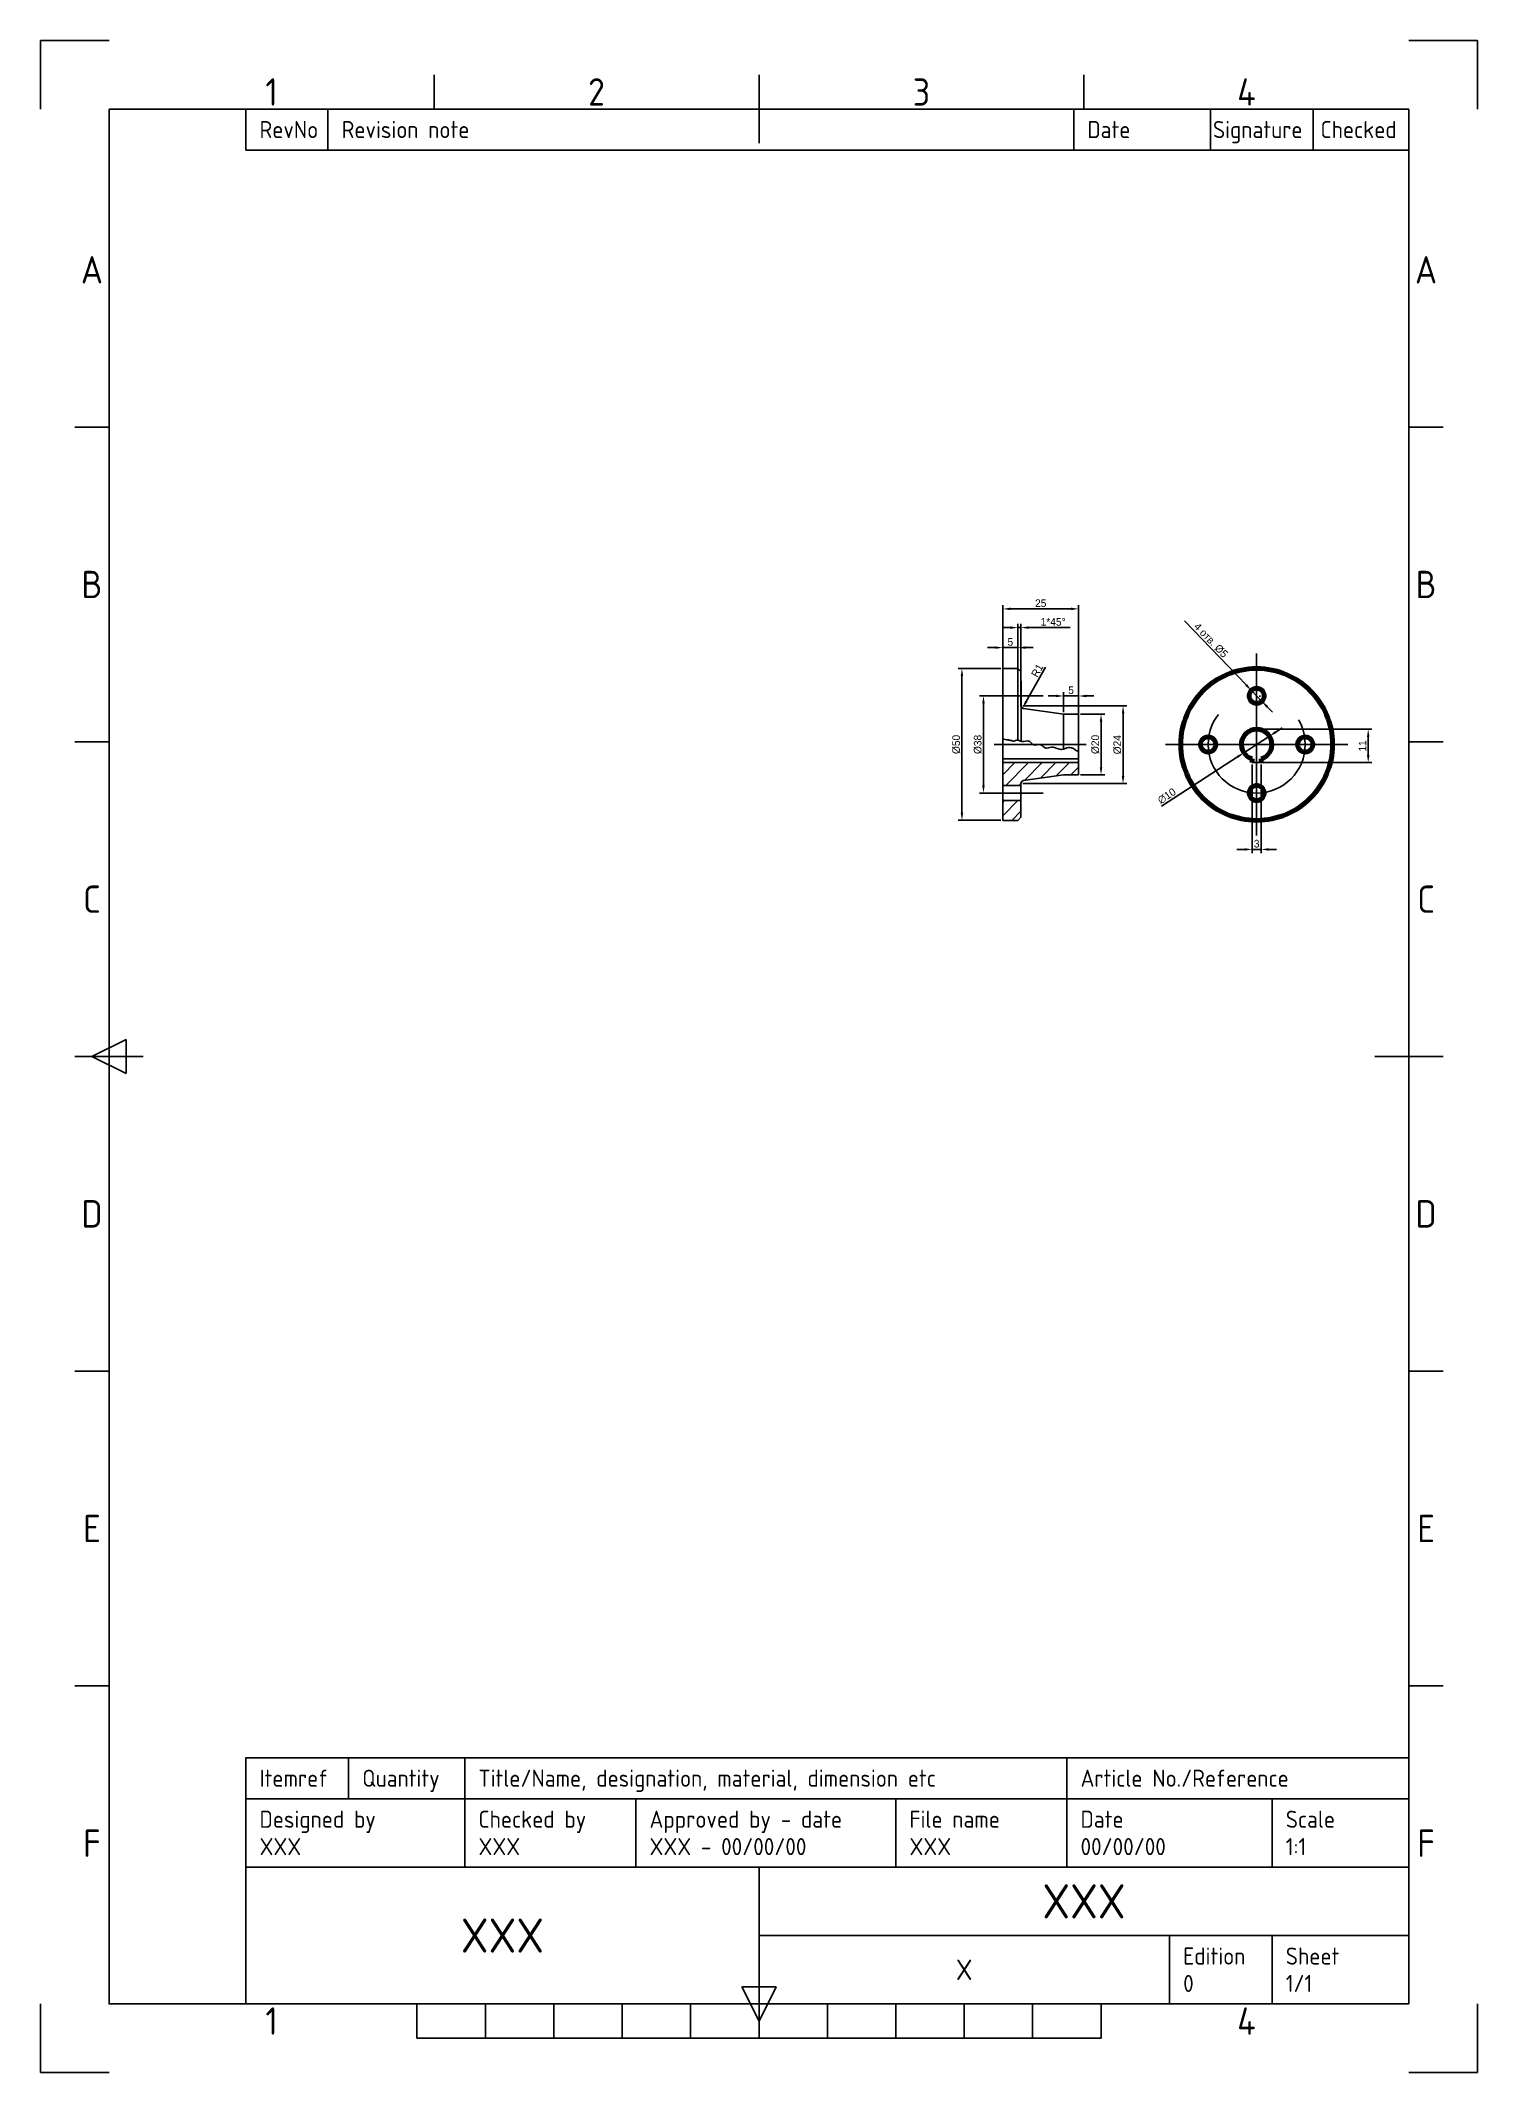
# Paper-space layout 'ISO A4 Title Block (portrait)' of a CAD drawing. Header units: millimetres. Extents: x 0 to 210, y 0 to 297.
# The model-space entities are those that its viewports show. They can reach past a viewport. Long polylines and large blocks are cut down to what shows.
import ezdxf
from ezdxf.enums import TextEntityAlignment as Align

# ---------------------------------------------------------------- set-up
doc = ezdxf.new("R2010")
doc.units = ezdxf.units.MM
doc.linetypes.add('ACAD_ISO10W100', pattern=[18, 12, -3, 0, -3])
for name, color, linetype in [('FRAME 025', 7, 'Continuous'), ('FRAME 050', 6, 'Continuous'), ('FRAME 070', 5, 'Continuous'), ('FRAME 200', 8, 'Continuous'), ('Title Block', 7, 'Continuous'), ('Viewport', 7, 'Continuous')]:
    doc.layers.add(name, color=color, linetype=linetype)
doc.styles.add('ISO Proportional', font='isocp')
doc.dimstyles.new('ISO-25', dxfattribs={"dimtxt": 2.5, "dimasz": 2.5, "dimexe": 1.25, "dimexo": 0.625, "dimtad": 1, "dimtxsty": 'Standard', "dimcen": 2.5, "dimadec": 0, "dimazin": 0, "dimtfac": 1, "dimtmove": 0, "dimatfit": 3, "dimfxl": 1, "dimarcsym": 0})
pattern_1 = [(45, (150.2956, 101.3054), (-2.245064, 2.245064), [])]

# ---------------------------------------------------------------- blocks, each defined once
blk = doc.blocks.new('ISO A4 title block (portrait)')
at = {"layer": 'FRAME 050'}
for p, q in [((57.5, 287), (57.5, 292)), ((105, 282), (105, 292)), ((152.5, 287), (152.5, 292)), ((10, 240.5), (5, 240.5)), ((205, 240.5), (200, 240.5)), ((10, 194.5), (5, 194.5)), ((205, 194.5), (200, 194.5)), ((5, 148.5), (15, 148.5)), ((7.5, 148.5), (12.5, 151)), ((12.5, 146), (7.5, 148.5)), ((12.5, 151), (12.5, 146)), ((195, 148.5), (205, 148.5)), ((10, 102.5), (5, 102.5)), ((205, 102.5), (200, 102.5)), ((10, 56.5), (5, 56.5)), ((205, 56.5), (200, 56.5)), ((105, 10), (105, 15)), ((105, 7.5), (102.5, 12.5)), ((102.5, 12.5), (107.5, 12.5)), ((107.5, 12.5), (105, 7.5)), ((55, 5), (55, 10)), ((65, 5), (65, 10)), ((75, 5), (75, 10)), ((85, 5), (85, 10)), ((95, 5), (95, 10)), ((105, 10), (105, 5)), ((115, 5), (115, 10)), ((125, 5), (125, 10)), ((135, 5), (135, 10)), ((145, 5), (145, 10)), ((155, 5), (155, 10)), ((55, 5), (155, 5))]:
    blk.add_line(p, q, dxfattribs=at)
at = {"layer": 'FRAME 070'}
for p, q in [((10, 287), (10, 10)), ((200, 287), (10, 287)), ((30, 281), (30, 287)), ((42, 281), (42, 287)), ((151, 281), (151, 287)), ((171, 281), (171, 287)), ((186, 281), (186, 287)), ((200, 10), (200, 287)), ((30, 281), (200, 281)), ((30, 46), (200, 46)), ((30, 40), (30, 46)), ((45, 40), (45, 46)), ((62, 40), (62, 46)), ((150, 40), (150, 46)), ((30, 40), (200, 40)), ((30, 10), (30, 40)), ((62, 30), (62, 40)), ((87, 30), (87, 40)), ((125, 30), (125, 40)), ((150, 30), (150, 40)), ((180, 30), (180, 40)), ((30, 30), (200, 30)), ((105, 10), (105, 30)), ((105, 20), (200, 20)), ((165, 10), (165, 20)), ((180, 10), (180, 20)), ((10, 10), (200, 10))]:
    blk.add_line(p, q, dxfattribs=at)
at = {"layer": 'FRAME 200'}
for p, q in [((0, 297), (0, 287)), ((10, 297), (0, 297)), ((210, 297), (200, 297)), ((210, 287), (210, 297)), ((0, 0), (0, 10)), ((210, 0), (210, 10)), ((0, 0), (10, 0)), ((210, 0), (200, 0))]:
    blk.add_line(p, q, dxfattribs=at)
at = {"layer": 'FRAME 025', "style": 'ISO Proportional'}
for s, p in [('RevNo', (32, 284)), ('Revision note', (44, 284)), ('Date', (153, 284)), ('Signature', (171.36, 284)), ('Checked', (187.08, 284)), ('Itemref', (32, 43)), ('Quantity', (47, 43)), ('Title/Name, designation, material, dimension etc', (64, 43)), ('Article No./Reference', (152, 43)), ('Designed by', (32, 37)), ('Checked by', (64, 37)), ('Approved by - date', (89, 37)), ('File name', (127, 37)), ('Date', (152, 37)), ('Scale', (182, 37)), ('Edition', (167, 17)), ('Sheet', (182, 17))]:
    blk.add_text(s, height=2.5, dxfattribs=at).set_placement(p, align=Align.MIDDLE_LEFT)
for tag, p in [('DESIGNED_BY', (32, 33)), ('CHECKED_BY', (64, 33)), ('APPROVED_BY_DATE', (89, 33)), ('FILENAME', (127, 33)), ('DATE', (152, 33)), ('SCALE', (182, 33)), ('EDITION', (167, 13)), ('SHEET', (182, 13))]:
    blk.add_attdef(tag, text='', height=2.5, dxfattribs=at).set_placement(p, align=Align.MIDDLE_LEFT)
at = {"layer": 'FRAME 050', "style": 'ISO Proportional'}
for s, p in [('1', (33.75, 289.5)), ('2', (81.25, 289.5)), ('3', (128.75, 289.5)), ('4', (176.25, 289.5)), ('A', (7.5, 263.5)), ('A', (202.5, 263.5)), ('B', (7.5, 217.5)), ('B', (202.5, 217.5)), ('C', (7.5, 171.5)), ('C', (202.5, 171.5)), ('D', (7.5, 125.5)), ('D', (202.5, 125.5)), ('E', (7.5, 79.5)), ('E', (202.5, 79.5)), ('F', (7.5, 33.5)), ('F', (202.5, 33.5)), ('1', (33.75, 7.5)), ('4', (176.25, 7.5))]:
    blk.add_text(s, height=4, dxfattribs=at).set_placement(p, align=Align.MIDDLE)
for tag, height, p in [('TITLE', 5, (152.5, 25)), ('OWNER', 5, (67.5, 20)), ('DRAWING_NUMBER', 3, (135, 15))]:
    blk.add_attdef(tag, text='', height=height, dxfattribs=at).set_placement(p, align=Align.MIDDLE)
blk = doc.blocks.new('*D41')
at = {"color": 0, "lineweight": -2}
for p, q in [((374.56, 256.31), (411.93, 256.31)), ((410.68, 247.81), (410.68, 253.81)), ((374.56, 245.31), (411.93, 245.31))]:
    blk.add_line(p, q, dxfattribs=at)
at = {"color": 0}
for points in [[(410.27, 253.81), (411.1, 253.81), (410.68, 256.31)], [(410.27, 247.81), (411.1, 247.81), (410.68, 245.31)]]:
    blk.add_solid(points, dxfattribs=at)
at = {"layer": 'Defpoints', "color": 0}
for p in [(373.94, 256.31), (410.68, 256.31), (373.94, 245.31)]:
    blk.add_point(p, dxfattribs=at)
at = {"color": 0, "lineweight": 200, "insert": (408.81, 250.81), "char_height": 2.5, "attachment_point": 5, "rotation": 90}
blk.add_mtext('11', dxfattribs=at)
blk = doc.blocks.new('*D42')
at = {"color": 0, "lineweight": -2}
for p, q in [((372.44, 244.68), (372.44, 215.48)), ((375.44, 244.68), (375.44, 215.48)), ((369.94, 216.73), (367.44, 216.73)), ((372.44, 216.73), (375.44, 216.73)), ((377.94, 216.73), (380.44, 216.73))]:
    blk.add_line(p, q, dxfattribs=at)
at = {"color": 0}
for points in [[(369.94, 217.14), (369.94, 216.31), (372.44, 216.73)], [(377.94, 217.14), (377.94, 216.31), (375.44, 216.73)]]:
    blk.add_solid(points, dxfattribs=at)
at = {"layer": 'Defpoints', "color": 0}
for p in [(372.44, 245.31), (375.44, 245.31), (375.44, 216.73)]:
    blk.add_point(p, dxfattribs=at)
at = {"color": 0, "lineweight": 200, "insert": (373.94, 218.6), "char_height": 2.5, "attachment_point": 5}
blk.add_mtext('3', dxfattribs=at)
blk = doc.blocks.new('*D43')
at = {"color": 0, "lineweight": -2}
for p, q in [((380.23, 255.39), (382.33, 256.75)), ((378.13, 254.03), (369.75, 248.58)), ((342.55, 230.93), (367.65, 247.22))]:
    blk.add_line(p, q, dxfattribs=at)
at = {"color": 0}
for points in [[(380, 255.74), (380.46, 255.04), (378.13, 254.03)], [(367.42, 247.57), (367.88, 246.87), (369.75, 248.58)]]:
    blk.add_solid(points, dxfattribs=at)
at = {"layer": 'Defpoints', "color": 0}
for p in [(369.75, 248.58), (378.13, 254.03)]:
    blk.add_point(p, dxfattribs=at)
at = {"color": 0, "lineweight": 200, "insert": (344.33, 234.32), "char_height": 2.5, "attachment_point": 5, "rotation": 32.99424}
blk.add_mtext('∅10', dxfattribs=at)
blk = doc.blocks.new('*D44')
at = {"color": 0, "lineweight": -2}
for p, q in [((350.13, 291.98), (370.47, 270.9)), ((375.67, 265.51), (372.2, 269.1)), ((377.41, 263.71), (379.15, 261.91))]:
    blk.add_line(p, q, dxfattribs=at)
at = {"color": 0}
for points in [[(370.77, 271.19), (370.17, 270.61), (372.2, 269.1)], [(377.71, 264), (377.11, 263.42), (375.67, 265.51)]]:
    blk.add_solid(points, dxfattribs=at)
at = {"layer": 'Defpoints', "color": 0}
for p in [(372.2, 269.1), (375.67, 265.51)]:
    blk.add_point(p, dxfattribs=at)
at = {"color": 0, "lineweight": 200, "insert": (358.86, 285.63), "char_height": 2.5, "attachment_point": 5, "rotation": 313.97657}
blk.add_mtext('4 отв. %%c5', dxfattribs=at)
blk = doc.blocks.new('*D45')
at = {"color": 0, "lineweight": -2}
for p, q in [((315.92, 261.31), (323.92, 261.31)), ((322.67, 243.81), (322.67, 258.81)), ((315.92, 241.31), (323.92, 241.31))]:
    blk.add_line(p, q, dxfattribs=at)
at = {"color": 0}
for points in [[(322.26, 258.81), (323.09, 258.81), (322.67, 261.31)], [(322.26, 243.81), (323.09, 243.81), (322.67, 241.31)]]:
    blk.add_solid(points, dxfattribs=at)
at = {"layer": 'Defpoints', "color": 0}
for p in [(315.3, 261.31), (322.67, 261.31), (315.3, 241.31)]:
    blk.add_point(p, dxfattribs=at)
at = {"color": 0, "lineweight": 200, "insert": (320.8, 251.31), "char_height": 2.5, "attachment_point": 5, "rotation": 90}
blk.add_mtext('%%c20', dxfattribs=at)
blk = doc.blocks.new('*D46')
at = {"color": 0, "lineweight": -2}
for p, q in [((296.93, 264.02), (331.19, 264.01)), ((329.93, 240.92), (329.94, 261.51)), ((296.92, 238.44), (331.18, 238.42))]:
    blk.add_line(p, q, dxfattribs=at)
at = {"color": 0}
for points in [[(329.52, 261.51), (330.35, 261.51), (329.94, 264.01)], [(329.51, 240.92), (330.34, 240.92), (329.93, 238.42)]]:
    blk.add_solid(points, dxfattribs=at)
at = {"layer": 'Defpoints', "color": 0}
for p in [(296.31, 264.03), (329.94, 264.01), (296.3, 238.44)]:
    blk.add_point(p, dxfattribs=at)
at = {"color": 0, "lineweight": 200, "insert": (328.06, 251.22), "char_height": 2.5, "attachment_point": 5, "rotation": 89.97547}
blk.add_mtext('%%c24', dxfattribs=at)
blk = doc.blocks.new('*D47')
at = {"color": 0, "lineweight": -2}
for p, q in [((310.3, 261.93), (310.3, 268.52)), ((315.3, 261.93), (315.3, 268.52)), ((307.8, 267.27), (305.3, 267.27)), ((310.3, 267.27), (315.3, 267.27)), ((317.8, 267.27), (320.3, 267.27))]:
    blk.add_line(p, q, dxfattribs=at)
at = {"color": 0}
for points in [[(307.8, 267.69), (307.8, 266.85), (310.3, 267.27)], [(317.8, 267.69), (317.8, 266.85), (315.3, 267.27)]]:
    blk.add_solid(points, dxfattribs=at)
at = {"layer": 'Defpoints', "color": 0}
for p in [(310.3, 261.31), (315.3, 267.27), (315.3, 261.31)]:
    blk.add_point(p, dxfattribs=at)
at = {"color": 0, "lineweight": 200, "insert": (312.8, 269.15), "char_height": 2.5, "attachment_point": 5}
blk.add_mtext('5', dxfattribs=at)
blk = doc.blocks.new('*D48')
at = {"color": 0, "lineweight": -2}
blk.add_line((304.42, 276.75), (298.03, 265.48), dxfattribs=at)
at = {"color": 0}
blk.add_solid([(297.67, 265.68), (298.4, 265.27), (296.8, 263.3)], dxfattribs=at)
at = {"layer": 'Defpoints', "color": 0}
for p in [(296.8, 263.3), (297.3, 264.17)]:
    blk.add_point(p, dxfattribs=at)
at = {"color": 0, "lineweight": 200, "insert": (301.65, 275.68), "char_height": 2.5, "attachment_point": 5, "rotation": 60.482}
blk.add_mtext('R1', dxfattribs=at)
blk = doc.blocks.new('*D49')
at = {"color": 0, "lineweight": -2}
for p, q in [((287.8, 283.2), (285.3, 283.2)), ((290.3, 276.93), (290.3, 284.45)), ((290.3, 283.2), (295.3, 283.2)), ((295.3, 276.93), (295.3, 284.45)), ((297.8, 283.2), (300.3, 283.2))]:
    blk.add_line(p, q, dxfattribs=at)
at = {"color": 0}
for points in [[(287.8, 283.62), (287.8, 282.79), (290.3, 283.2)], [(297.8, 283.62), (297.8, 282.79), (295.3, 283.2)]]:
    blk.add_solid(points, dxfattribs=at)
at = {"layer": 'Defpoints', "color": 0}
for p in [(295.3, 283.2), (290.3, 276.31), (295.3, 276.31)]:
    blk.add_point(p, dxfattribs=at)
at = {"color": 0, "lineweight": 200, "insert": (292.8, 285.08), "char_height": 2.5, "attachment_point": 5}
blk.add_mtext('5', dxfattribs=at)
blk = doc.blocks.new('*D50')
at = {"color": 0, "lineweight": -2}
for p, q in [((290.3, 251.93), (290.3, 297.21)), ((292.8, 295.96), (312.8, 295.96)), ((315.3, 251.93), (315.3, 297.21))]:
    blk.add_line(p, q, dxfattribs=at)
at = {"color": 0}
for points in [[(292.8, 296.38), (292.8, 295.55), (290.3, 295.96)], [(312.8, 296.38), (312.8, 295.55), (315.3, 295.96)]]:
    blk.add_solid(points, dxfattribs=at)
at = {"layer": 'Defpoints', "color": 0}
for p in [(315.3, 295.96), (290.3, 251.31), (315.3, 251.31)]:
    blk.add_point(p, dxfattribs=at)
at = {"color": 0, "lineweight": 200, "insert": (302.8, 297.84), "char_height": 2.5, "attachment_point": 5}
blk.add_mtext('25', dxfattribs=at)
blk = doc.blocks.new('*D51')
at = {"color": 0, "lineweight": -2}
for p, q in [((292.76, 289.79), (290.26, 289.79)), ((295.29, 253.36), (295.26, 291.04)), ((295.26, 289.79), (296.28, 289.8)), ((296.32, 253.36), (296.28, 291.05)), ((298.78, 289.8), (312.53, 289.81))]:
    blk.add_line(p, q, dxfattribs=at)
at = {"color": 0}
for points in [[(292.76, 290.21), (292.76, 289.38), (295.26, 289.79)], [(298.78, 290.21), (298.78, 289.38), (296.28, 289.8)]]:
    blk.add_solid(points, dxfattribs=at)
at = {"layer": 'Defpoints', "color": 0}
for p in [(296.28, 289.8), (295.3, 252.74), (296.32, 252.74)]:
    blk.add_point(p, dxfattribs=at)
at = {"color": 0, "lineweight": 200, "insert": (306.9, 291.68), "char_height": 2.5, "attachment_point": 5, "rotation": 0.05563}
blk.add_mtext('1*45%%d', dxfattribs=at)
blk = doc.blocks.new('*D52')
at = {"color": 0, "lineweight": -2}
for p, q in [((289.67, 267.31), (282.69, 267.31)), ((283.94, 237.81), (283.94, 264.81)), ((289.67, 235.31), (282.69, 235.31))]:
    blk.add_line(p, q, dxfattribs=at)
at = {"color": 0}
for points in [[(283.52, 264.81), (284.36, 264.81), (283.94, 267.31)], [(283.52, 237.81), (284.36, 237.81), (283.94, 235.31)]]:
    blk.add_solid(points, dxfattribs=at)
at = {"layer": 'Defpoints', "color": 0}
for p in [(283.94, 267.31), (290.3, 267.31), (290.3, 235.31)]:
    blk.add_point(p, dxfattribs=at)
at = {"color": 0, "lineweight": 200, "insert": (282.07, 251.31), "char_height": 2.5, "attachment_point": 5, "rotation": 90}
blk.add_mtext('%%c38', dxfattribs=at)
blk = doc.blocks.new('*D53')
at = {"color": 0, "lineweight": -2}
for p, q in [((289.67, 276.31), (275.6, 276.31)), ((276.85, 228.81), (276.85, 273.81)), ((289.67, 226.31), (275.6, 226.31))]:
    blk.add_line(p, q, dxfattribs=at)
at = {"color": 0}
for points in [[(276.43, 273.81), (277.27, 273.81), (276.85, 276.31)], [(276.43, 228.81), (277.27, 228.81), (276.85, 226.31)]]:
    blk.add_solid(points, dxfattribs=at)
at = {"layer": 'Defpoints', "color": 0}
for p in [(276.85, 276.31), (290.3, 276.31), (290.3, 226.31)]:
    blk.add_point(p, dxfattribs=at)
at = {"color": 0, "lineweight": 200, "insert": (274.98, 251.31), "char_height": 2.5, "attachment_point": 5, "rotation": 90}
blk.add_mtext('%%c50', dxfattribs=at)

msp = doc.modelspace()

# ---------------------------------------------------------------- hatches: boundary and pattern name
h = msp.add_hatch()
h.set_pattern_fill('ANSI31', color=256, style=0)
h.set_pattern_definition(pattern_1)
h.paths.add_polyline_path([(290.296, 245.305), (290.296, 237.805), (296.296, 237.805), (296.296, 238.438, -0.3732378), (297.154, 239.428), (310.296, 241.305), (315.296, 241.305), (315.296, 245.305), (295.296, 245.305)])
h = msp.add_hatch()
h.set_pattern_fill('ANSI31', color=256, style=0)
h.set_pattern_definition(pattern_1)
h.paths.add_polyline_path([(290.296, 232.805), (290.296, 226.305), (295.296, 226.305), (296.296, 227.305), (296.296, 232.805)])

# ---------------------------------------------------------------- linework, layer by layer
at = {"linetype": 'ACAD_ISO10W100'}
for p, q in [((373.939, 281.305), (373.939, 221.305)), ((284.313, 267.305), (303.588, 267.305)), ((287.458, 251.305), (317.816, 251.305)), ((343.939, 251.305), (403.939, 251.305)), ((284.313, 235.306), (303.588, 235.306))]:
    msp.add_line(p, q, dxfattribs=at)
for p, q in [((290.296, 276.305), (290.296, 226.305)), ((290.296, 276.305), (295.296, 276.305)), ((295.296, 276.305), (295.296, 252.737)), ((295.296, 276.305), (296.296, 275.305)), ((295.296, 276.305), (295.296, 276.305)), ((296.296, 275.305), (296.318, 252.333)), ((310.296, 261.305), (297.154, 263.183)), ((310.296, 261.305), (310.296, 249.739)), ((310.296, 261.305), (315.296, 261.305)), ((315.296, 261.305), (315.296, 241.305)), ((290.296, 246.536), (310.296, 246.536)), ((290.296, 245.305), (310.296, 245.305)), ((295.296, 246.536), (315.296, 246.536)), ((295.296, 245.305), (315.296, 245.305)), ((310.296, 241.305), (297.154, 239.428)), ((310.296, 241.305), (315.296, 241.305)), ((372.439, 245.305), (375.439, 245.305)), ((290.296, 237.805), (296.296, 237.805)), ((296.296, 238.438), (296.296, 227.305)), ((290.296, 232.805), (296.296, 232.805)), ((290.296, 226.305), (295.296, 226.305)), ((295.296, 226.305), (296.296, 227.305)), ((295.296, 226.305), (295.296, 226.305))]:
    msp.add_line(p, q)
at = {"lineweight": 200}
for p, q in [((372.439, 245.305), (372.439, 246.536)), ((375.439, 245.305), (375.439, 246.536))]:
    msp.add_line(p, q, dxfattribs=at)
for centre, radius in [((373.939, 251.305), 25), ((373.939, 267.305), 2.5), ((357.939, 251.305), 2.5), ((389.939, 251.305), 2.5), ((373.939, 235.305), 2.5)]:
    msp.add_circle(centre, radius, dxfattribs=at)
at = {"linetype": 'ACAD_ISO10W100'}
msp.add_circle((373.939, 251.305), 16, dxfattribs=at)
for centre, start, end in [((297.296, 264.173), 180, 261.869898), ((297.296, 238.438), 98.130102, 180)]:
    msp.add_arc(centre, 1, start, end)
at = {"lineweight": 200}
msp.add_arc((373.939, 251.305), 5, 287.457603, 252.542397, dxfattribs=at)
at = {"start_tangent": (-0.9896697, 0.1433664), "end_tangent": (-0.9360703, 0.3518131)}
msp.add_spline([(290.42, 253.207), (291.609, 252.842), (292.889, 252.659), (293.986, 252.385), (294.991, 252.751), (296.454, 252.294), (299.197, 252.294), (300.203, 251.29), (303.037, 251.107), (304.225, 250.194), (306.419, 250.377), (309.802, 249.647), (313.55, 249.921), (315.296, 249.448), (315.296, 249.471), (315.296, 249.426)], degree=3, dxfattribs=at)

# ---------------------------------------------------------------- dimensions: what is measured, and where the dimension line sits
at = {"lineweight": 200}
for p1, p2, distance, picture, middle in [((290.296, 251.305), (315.296, 251.305), 44.658, '*D50', (302.796, 297.839)), ((290.296, 276.305), (295.296, 276.305), 6.896, '*D49', (292.796, 285.077)), ((310.296, 261.305), (315.296, 261.305), 5.965, '*D47', (312.796, 269.145)), ((372.439, 245.305), (375.439, 245.305), -28.579, '*D42', (373.939, 218.601))]:
    dim = msp.add_aligned_dim(p1=p1, p2=p2, distance=distance, dimstyle='ISO-25', dxfattribs=at)
    dim.commit()
    dim.dimension.update_dxf_attribs({"geometry": picture, "text_midpoint": middle})
for p1, p2, distance, text, picture, middle in [((295.296, 252.737), (296.317, 252.738), 37.058, '1*45%%d', '*D51', (306.905, 291.681)), ((290.296, 226.305), (290.296, 276.305), 13.445, '%%c50', '*D53', (274.975, 251.305)), ((290.296, 235.306), (290.296, 267.305), 6.354, '%%c38', '*D52', (282.067, 251.305)), ((296.296, 238.438), (296.307, 264.025), -33.632, '%%c24', '*D46', (328.058, 251.218)), ((315.296, 241.305), (315.296, 261.305), -7.379, '%%c20', '*D45', (320.799, 251.305))]:
    dim = msp.add_aligned_dim(p1=p1, p2=p2, distance=distance, text=text, dimstyle='ISO-25', dxfattribs=at)
    dim.commit()
    dim.dimension.update_dxf_attribs({"geometry": picture, "text_midpoint": middle})
dim = msp.add_diameter_dim_2p(p1=(375.675, 265.506), p2=(372.203, 269.104), text='4 отв. %%c5', dimstyle='ISO-25', dxfattribs=at)
dim.commit()
dim.dimension.update_dxf_attribs({"geometry": '*D44', "text_midpoint": (357.511, 284.331), "dimtype": 163})
dim = msp.add_radius_dim(center=(297.296, 264.173), mpoint=(296.803, 263.303), dimstyle='ISO-25', override={"dimtmove": 1}, dxfattribs=at)
dim.commit()
dim.dimension.update_dxf_attribs({"geometry": '*D48', "text_midpoint": (303.286, 274.753), "dimtype": 164})
dim = msp.add_diameter_dim_2p(p1=(378.133, 254.028), p2=(369.745, 248.583), dimstyle='ISO-25', dxfattribs=at)
dim.commit()
dim.dimension.update_dxf_attribs({"geometry": '*D43', "text_midpoint": (345.349, 232.743), "dimtype": 163})
dim = msp.add_linear_dim(base=(410.683, 256.305), p1=(373.939, 245.305), p2=(373.939, 256.305), angle=90, dimstyle='ISO-25', dxfattribs=at)
dim.commit()
dim.dimension.update_dxf_attribs({"geometry": '*D41', "text_midpoint": (408.808, 250.805)})

psp = doc.layouts.new('ISO A4 Title Block (portrait)')

# ---------------------------------------------------------------- linework, layer by layer
at = {"layer": 'Viewport'}
psp.add_lwpolyline([(10, 287), (30, 287), (30, 281), (200, 281), (200, 46), (30, 46), (30, 10), (10, 10)], close=True, dxfattribs=at)

# ---------------------------------------------------------------- block references
at = {"layer": 'Title Block'}
psp.add_blockref('ISO A4 title block (portrait)', (0, 0), dxfattribs=at).add_auto_attribs({'CHECKED_BY': 'XXX', 'DESIGNED_BY': 'XXX', 'OWNER': 'XXX', 'DRAWING_NUMBER': 'X', 'APPROVED_BY_DATE': 'XXX - 00/00/00', 'FILENAME': 'XXX', 'EDITION': '0', 'DATE': '00/00/00', 'TITLE': 'XXX', 'SCALE': '1:1', 'SHEET': '1/1'})

# ---------------------------------------------------------------- viewports
at = {"layer": 'Viewport'}
vp = psp.add_viewport(center=(105, 148.5), size=(190, 277), view_center_point=(210, 148.5), view_height=624.2829, dxfattribs=at)
vp.dxf.flags = 0x10000  # cut along an outline
vp.dxf.clipping_boundary_handle = psp.add_lwpolyline([(10, 287), (30, 287), (30, 281), (200, 281), (200, 46), (30, 46), (30, 10), (10, 10)], format="xyb", close=True, dxfattribs={"invisible": 1}).dxf.handle

doc.saveas('drawing.dxf')
